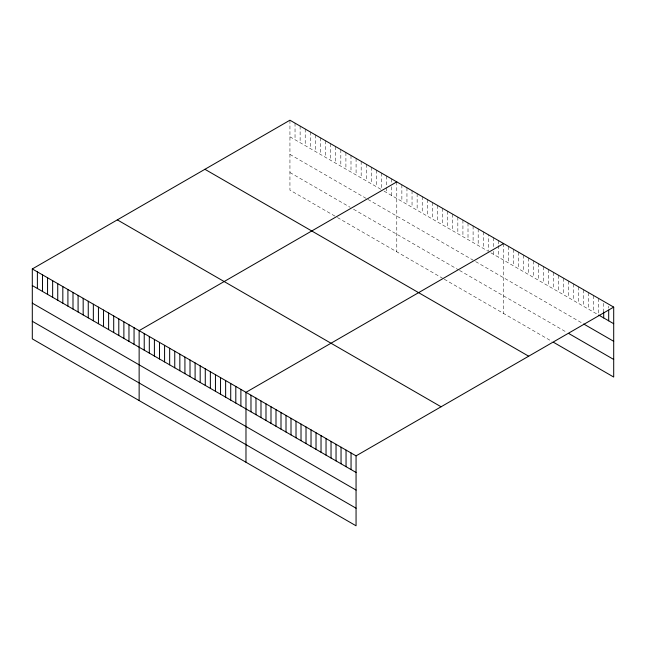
<?xml version="1.0" encoding="UTF-8"?>
<svg xmlns="http://www.w3.org/2000/svg" width="646" height="646" viewBox="0 0 646 646"><rect width="100%" height="100%" fill="white"/><g stroke="black" fill="none" stroke-linecap="round" stroke-linejoin="round"><path stroke-width="0.48" stroke-dasharray="3.23 2.42" d="M289.941 120.204L289.941 190.134L335.734 216.563M289.941 136.791L381.52 189.666M384.063 191.135L488.36 251.351L488.36 234.756M490.903 252.82L597.857 314.562M289.941 154.394L366.258 198.451M367.954 199.436L473.098 260.136M475.642 261.606L582.845 323.501M289.941 172.53L350.148 207.285M353.54 209.247L457.836 269.463M459.532 270.44L567.002 332.488M337.43 217.549L442.575 278.248M444.27 279.225L551.991 341.419M608.693 306.18L608.693 308.134M603.695 303.297L603.695 312.083M598.689 298.452L598.689 314.069M593.682 295.561L593.682 312.155M588.684 292.678L588.684 309.272M583.677 289.788L583.677 306.382M578.679 286.897L578.679 303.491M573.672 284.006L573.672 300.6M568.666 281.123L568.666 297.717M563.667 278.232L563.667 294.826M558.661 275.341L558.661 291.935M553.654 272.459L553.654 289.045M548.656 269.568L548.656 286.162M543.649 266.677L543.649 283.271M538.651 263.786L538.651 280.38M533.644 260.903L533.644 277.489M528.638 258.012L528.638 274.607M523.64 255.122L523.64 271.716M518.633 252.231L518.633 268.825M513.627 249.348L513.627 265.942M508.628 246.457L508.628 263.051M503.622 243.566L503.622 313.496M498.534 240.627L498.534 244.535M498.534 245.512L498.534 257.221M493.447 237.696L493.447 247.45M493.447 251.359L493.447 254.29M483.273 231.817L483.273 248.411M478.185 228.878L478.185 245.472M473.098 225.947L473.098 242.541M468.011 223.007L468.011 239.601M462.924 220.068L462.924 236.662M457.836 217.129L457.836 233.723M452.749 214.197L452.749 230.792M447.662 211.258L447.662 227.852M442.575 208.319L442.575 224.913M437.487 205.38L437.487 221.974M432.4 202.448L432.4 219.042M427.313 199.509L427.313 216.103M422.226 196.57L422.226 213.164M417.138 193.63L417.138 210.225M412.043 190.699L412.043 207.293M406.956 187.76L406.956 204.354M401.869 184.821L401.869 201.415M396.781 181.881L396.781 251.811M391.694 178.95L391.694 182.85M391.694 186.759L391.694 195.544M386.607 176.011L386.607 186.751M386.607 187.72L386.607 192.605M381.52 173.071L381.52 188.689M376.432 170.132L376.432 186.726M371.345 167.201L371.345 183.795M366.258 164.262L366.258 180.856M361.171 161.322L361.171 177.916M356.083 158.383L356.083 174.977M350.996 155.452L350.996 172.038M345.909 152.513L345.909 169.107M340.822 149.573L340.822 166.167M335.734 146.634L335.734 163.228M330.647 143.703L330.647 160.289M325.56 140.763L325.56 157.358M320.473 137.824L320.473 154.418M315.385 134.885L315.385 151.479M310.298 131.954L310.298 148.54M305.211 129.014L305.211 145.608M300.124 126.075L300.124 142.669M295.036 123.136L295.036 139.73"/><path stroke-width="0.97" d="M32.3 268.954L356.059 455.866L356.059 525.796L32.3 338.884L32.3 268.954L289.941 120.204L613.7 307.116L613.7 377.046L553.654 342.38M396.781 181.881L139.14 330.631L139.14 400.56M503.622 243.566L245.981 392.316L245.981 462.245M356.059 455.866L613.7 307.116M598.689 315.046L613.7 323.711M583.677 323.985L613.7 341.314M568.666 333.449L613.7 359.451M204.919 169.292L528.678 356.204M117.322 219.866L441.081 406.778M32.3 285.548L356.059 472.46M32.3 303.144L356.059 490.064M32.3 321.28L356.059 508.2M608.693 310.088L608.693 320.828M603.695 312.083L603.695 317.937M351.053 452.983L351.053 469.577M346.046 450.092L346.046 466.687M341.048 447.202L341.048 463.796M336.041 444.311L336.041 460.905M331.035 441.428L331.035 458.022M326.036 438.537L326.036 455.131M321.03 435.646L321.03 452.24M316.023 432.763L316.023 449.35M311.025 429.873L311.025 446.467M306.018 426.982L306.018 443.576M301.02 424.091L301.02 440.685M296.013 421.208L296.013 437.794M291.007 418.317L291.007 434.911M286.008 415.426L286.008 432.021M281.002 412.536L281.002 429.13M275.995 409.653L275.995 426.239M270.997 406.762L270.997 423.356M265.99 403.871L265.99 420.465M260.992 400.98L260.992 417.574M255.986 398.098L255.986 414.692M250.979 395.207L250.979 411.801M240.893 389.376L240.893 405.971M235.806 386.445L235.806 403.039M230.719 383.506L230.719 400.1M225.632 380.567L225.632 397.161M220.544 377.627L220.544 394.221M215.449 374.696L215.449 391.29M210.362 371.757L210.362 388.351M205.275 368.818L205.275 385.412M200.187 365.878L200.187 382.472M195.1 362.947L195.1 379.541M190.013 360.008L190.013 376.602M184.926 357.068L184.926 373.663M179.838 354.129L179.838 370.723M174.751 351.198L174.751 367.792M169.664 348.259L169.664 364.853M164.577 345.319L164.577 361.913M159.489 342.38L159.489 358.974M154.402 339.449L154.402 356.043M149.315 336.509L149.315 353.104M144.228 333.57L144.228 350.164M134.053 327.7L134.053 344.294M128.966 324.76L128.966 341.354M123.879 321.821L123.879 338.415M118.791 318.882L118.791 335.476M113.704 315.951L113.704 332.545M108.617 313.011L108.617 329.605M103.53 310.072L103.53 326.666M98.442 307.133L98.442 323.727M93.347 304.201L93.347 320.796M88.26 301.262L88.26 317.856M83.172 298.323L83.172 314.917M78.085 295.384L78.085 311.978M72.998 292.452L72.998 309.046M67.911 289.513L67.911 306.107M62.823 286.574L62.823 303.168M57.736 283.634L57.736 300.228M52.649 280.703L52.649 297.297M47.562 277.764L47.562 294.358M42.474 274.825L42.474 291.419M37.387 271.885L37.387 288.479"/></g></svg>
